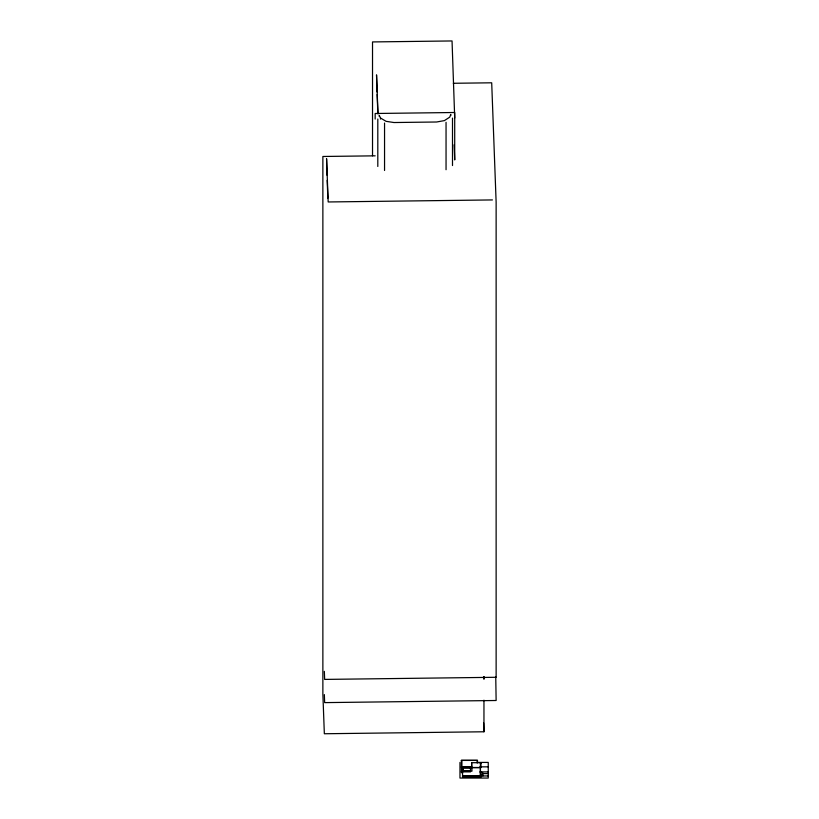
<?xml version="1.0" encoding="UTF-8"?>
<svg xmlns="http://www.w3.org/2000/svg" width="819" height="819" viewBox="0 0 819 819"><rect width="100%" height="100%" fill="white"/><g stroke="black" fill="none" stroke-linecap="round" stroke-linejoin="round"><path stroke-width="1.23" d="M477.18 762.417L488.247 762.417L488.247 778.05L459.971 778.05L459.971 762.417M453.327 83.282L491.697 82.801L496.13 202.129L496.13 677.282L324.641 679.412L324.344 671.365M375.174 155.835L322.87 156.48L322.87 694.031L324.344 733.752L483.957 731.776L483.957 700.184M492.424 199.928L328.184 201.965L326.576 158.681L326.996 175.225M461.394 760.411L477.467 760.411M461.394 760.616L461.906 760.616L461.906 771.478M477.467 760.595L476.965 762.786M480.958 762.929L480.415 762.929L480.415 775.941M471.631 763.113L471.99 771.14L462.561 771.14M480.415 763.185L480.958 763.185M479.862 766.84L488.247 766.84M461.394 766.901L471.631 766.901M461.394 767.157L461.906 767.157M471.631 767.495L480.958 767.495M463.288 768.232L470.485 768.232M480.415 768.908L480.415 774.457M463.288 770.945L470.485 770.945M461.394 771.478L462.561 771.478M479.862 771.907L488.247 771.907M480.415 772.399L482.135 772.399L482.135 775.358L482.882 775.358M462.561 772.686L461.394 772.686L461.394 760.308L477.467 760.308L477.467 762.786M482.135 773.003L482.882 773.003L482.882 775.962M482.882 773.607L488.247 773.607M480.415 774.743L482.135 774.743M462.561 775.716L480.415 775.716M462.561 775.941L488.37 775.962M379.238 116.37L379.238 115.336L380.507 118.028L386.077 121.325L393.959 122.533L436.609 122L444.4 120.608L449.713 117.168L450.788 114.445L450.788 115.489M495.751 676.934L496.13 700.501L324.641 702.62L324.344 694.584M483.865 676.668L483.957 679.197L483.957 676.74M483.63 722.921L483.957 731.776M454.709 118.069L452.047 40.95L372.522 41.933L372.522 155.805M454.135 144.758L454.709 159.94L454.709 112.5L375.174 113.493L375.174 119.052M377.989 113.974L376.535 74.867L377.047 91.943M377.149 94.472L377.846 113.391M327.19 180.323L327.846 198.147M480.978 771.478L480.978 772.686M480.978 774.743L480.978 777.149L462.561 777.149L462.561 766.901M452.497 118.11L452.497 165.551M446.048 122.287L446.048 169.717M384.551 123.045L384.551 170.485M380.507 118.028L380.507 119.062M377.805 119.042L377.805 166.472M480.958 762.694L471.631 762.694L471.631 767.649L480.958 767.649L480.958 762.694M470.485 767.321L463.288 767.321L463.288 771.867L470.485 771.867L470.485 767.321"/></g></svg>
